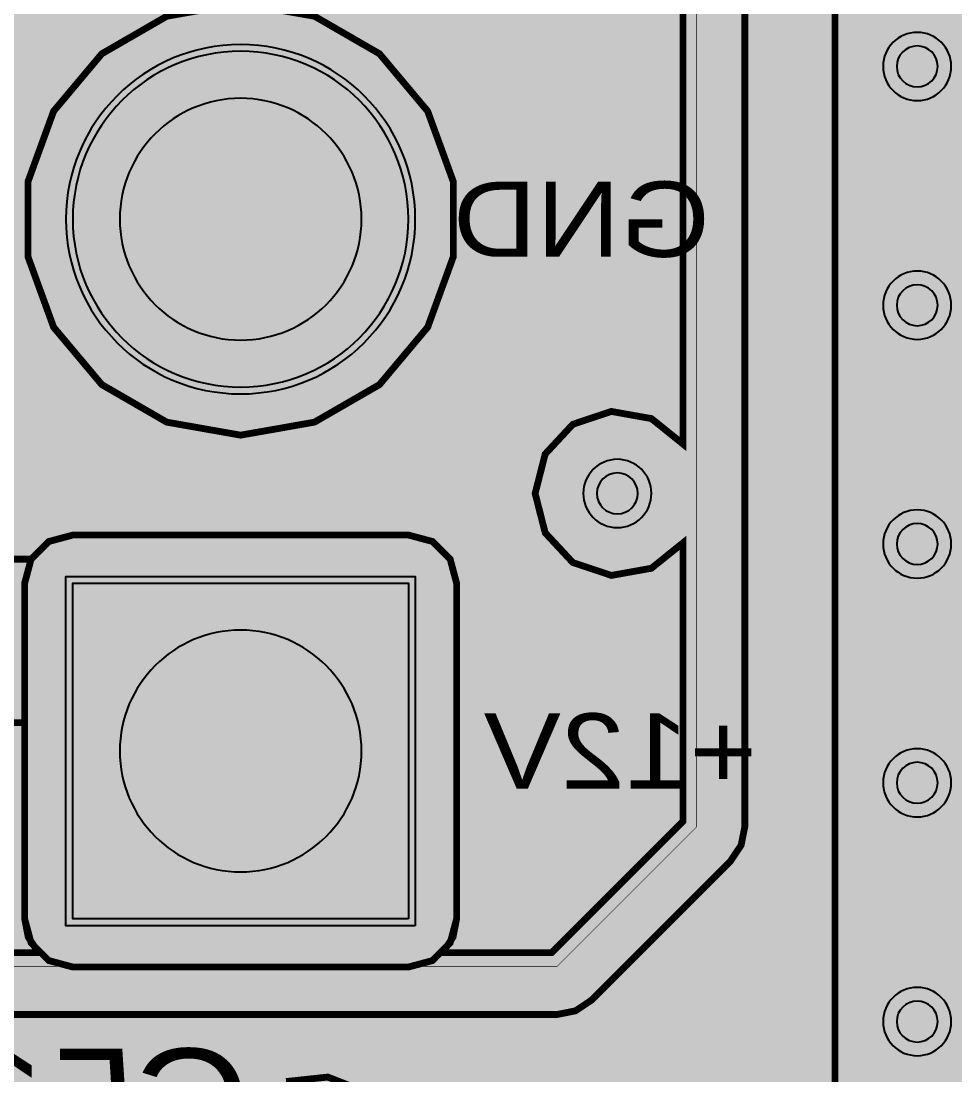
# Model space of a CAD drawing. Header units: millimetres. Extents: x -61 to 56, y -72 to 70.
# Drawn here: x 42.44 to 49.39, y -25.83 to -17.98 of the extents above; entities that cross this region are included whole.
import ezdxf
from ezdxf.enums import TextEntityAlignment as Align

# ---------------------------------------------------------------- set-up
doc = ezdxf.new("R2010")
doc.units = ezdxf.units.MM
doc.header["$MEASUREMENT"] = 0
for name, color, linetype, true_color in [('02GND', 7, 'Continuous', 0x999966), ('03POWER', 7, 'Continuous', 0x008000), ('Bottom-Layer', 7, 'Continuous', 0x0000ff), ('Bottom-Paste-Mask-Layer', 7, 'Continuous', 0x800000), ('Bottom-Silkscreen-Layer', 7, 'Continuous', 0x66cc33), ('Bottom-Solder-Mask-Layer', 7, 'Continuous', 0xaa00ff), ('Hole-Layer', 7, 'Continuous', 0x222222), ('Multi-Layer', 7, 'Continuous', 0xc0c0c0), ('Top-Layer', 7, 'Continuous', 0xff0000), ('Top-Paste-Mask-Layer', 7, 'Continuous', 0x808080), ('Top-Silkscreen-Layer', 7, 'Continuous', 0xffcc00), ('Top-Solder-Mask-Layer', 7, 'Continuous', 0x800080)]:
    doc.layers.add(name, color=color, linetype=linetype, true_color=true_color)
doc.styles.get("Standard").update_dxf_attribs({"font": 'arial.ttf'})

msp = doc.modelspace()

# ---------------------------------------------------------------- hatches: boundary and pattern name
at = {"layer": '02GND'}
for points in [[(-49.642, 52.1533), (49.642, 52.1533), (49.642, -62.142), (-49.642, -62.142)], [(45.6812, -22.17), (45.6332, -21.9909), (45.5022, -21.8599), (45.3231, -21.8119), (42.8231, -21.8119), (42.644, -21.8599), (42.5129, -21.9909), (42.4649, -22.17), (42.4649, -24.67), (42.5129, -24.8491), (42.644, -24.9802), (42.8231, -25.0282), (45.3231, -25.0282), (45.5022, -24.9802), (45.6332, -24.8491), (45.6812, -24.67)]]:
    msp.add_hatch(color=256, dxfattribs=at).paths.add_polyline_path(points)
at = {"layer": '03POWER'}
for points in [[(48.499, -56.0416), (48.5811, -56.3479), (48.8055, -56.572), (49.112, -56.6537), (49.4182, -56.5711), (49.642, -56.3464), (49.642, -62.142), (44.1922, -62.142), (44.3927, -61.9566), (44.4927, -61.7025), (44.4722, -61.4302), (45.1891, -61.7036), (45.9498, -61.8043), (46.7131, -61.7268), (47.438, -61.4754), (48.0854, -61.0636), (48.6204, -60.5136), (49.0141, -59.855), (49.2453, -59.1234), (49.3016, -58.3582), (49.1799, -57.6006), (48.8867, -56.8916), (48.438, -56.2692), (47.8578, -55.7672), (47.1774, -55.4124), (46.4336, -55.2241), (45.6664, -55.2125), (44.9172, -55.378), (44.2264, -55.7119), (43.6312, -56.1961), (43.1637, -56.8045), (42.8491, -57.5043), (42.7044, -58.2579), (42.7374, -59.0244), (42.9463, -59.7627), (43.3198, -60.433), (43.8378, -60.999), (-43.3618, -60.999), (-43.6207, -61.0564), (-43.831, -61.218), (-43.9533, -61.4534), (-43.9644, -61.7184), (-43.8625, -61.9632), (-43.6666, -62.142), (-49.642, -62.142), (-49.642, -56.5819), (-49.4335, -56.7975), (-49.1476, -56.8882), (-48.8529, -56.8322), (-49.1622, -57.5412), (-49.2982, -58.3027), (-49.2534, -59.075), (-49.0303, -59.8157), (-48.6412, -60.4842), (-48.1072, -61.0439), (-47.4578, -61.4642), (-46.7284, -61.722), (-45.9591, -61.8032), (-45.1921, -61.7032), (-44.4692, -61.4277), (-43.8302, -60.9917), (-43.3101, -60.4191), (-42.9374, -59.7413), (-42.7325, -58.9953), (-42.7065, -58.2222), (-42.8611, -57.4642), (-43.1876, -56.763), (-43.6682, -56.1568), (-44.2766, -55.679), (-44.9793, -55.3557), (-45.738, -55.2047), (-46.511, -55.2341), (-47.256, -55.4425), (-47.9321, -55.8184), (-48.5023, -56.3411), (-48.4998, -56.3091), (-48.499, -56.2771), (-48.499, 51.315), (-19.4026, 51.315), (-19.6295, 51.1437), (-19.7546, 50.8885), (-19.7509, 50.6043), (-19.6192, 50.3524), (-19.388, 50.1871), (-19.6578, 49.9772), (-19.7729, 49.6553), (-19.6975, 49.3219), (-19.4552, 49.0809), (-19.6839, 48.8583), (-19.7695, 48.5508), (-19.6886, 48.242), (-19.4633, 48.0159), (-19.1548, 47.934), (-18.847, 48.0185), (-18.6236, 48.2465), (-18.5453, 48.5559), (-18.6335, 48.8627), (-18.8641, 49.0834), (-18.625, 49.3243), (-18.5509, 49.6555), (-18.6646, 49.9752), (-18.9312, 50.1853), (-18.6981, 50.3494), (-18.5646, 50.6015), (-18.5597, 50.8866), (-18.6846, 51.143), (-18.9121, 51.315), (48.4255, 51.315), (48.499, 51.2415)], [(35.3571, 0.9427), (35.4039, 0.7079), (35.5372, 0.509), (35.7366, 0.3765), (35.7366, -11.2003), (35.6918, -11.329), (35.6766, -11.4645), (35.6918, -11.6), (35.7366, -11.7288), (35.7366, -14.3101), (35.5039, -14.4334), (35.3445, -14.6429), (35.2879, -14.9), (35.3445, -15.1571), (35.5039, -15.3667), (35.7366, -15.4899), (35.7366, -21.4084), (35.6384, -21.5872), (35.6044, -21.7883), (35.6384, -21.9894), (35.7366, -22.1681), (35.7366, -24.2526), (35.7638, -24.3897), (35.8415, -24.5059), (36.6125, -25.2769), (36.7287, -25.3545), (36.8657, -25.3818), (46.4297, -25.3818), (46.5667, -25.3545), (46.6829, -25.2769), (47.7225, -24.2373), (47.8001, -24.1211), (47.8274, -23.9841), (47.8274, -4.6044), (48.1977, -4.1225), (48.208, -4.1061), (48.2151, -4.0881), (48.4641, -3.2311), (48.4674, -3.215), (48.4682, -3.1986), (48.4502, -2.6456), (48.4491, -2.6337), (48.4467, -2.622), (48.28, -2.0004), (48.4385, -1.4257), (48.4408, -1.4152), (48.442, -1.4046), (48.474, -0.9026), (48.4739, -0.888), (48.4718, -0.8735), (48.2794, -0.0028), (48.4385, 0.5743), (48.4408, 0.5846), (48.442, 0.5951), (48.475, 1.0921), (48.4749, 1.1069), (48.4728, 1.1215), (48.2793, 1.9976), (48.4467, 2.622), (48.4491, 2.6337), (48.4502, 2.6456), (48.4682, 3.1936), (48.4677, 3.2071), (48.4656, 3.2205), (48.3186, 3.8555), (48.3146, 3.8687), (48.3089, 3.8812), (47.9592, 4.5333), (47.9542, 6.8042), (47.9539, 6.8118), (47.9531, 6.8193), (47.8841, 7.2833), (47.8808, 7.2981), (47.8754, 7.3122), (47.8274, 7.4148), (47.8274, 12.9579), (47.8001, 13.095), (47.7225, 13.2112), (47.3097, 13.6239), (47.4692, 13.8985), (47.4697, 14.216), (47.3111, 14.491), (47.036, 14.6496), (46.7185, 14.6491), (46.444, 14.4896), (44.471, 16.4627), (44.3548, 16.5403), (44.2177, 16.5676), (42.2211, 16.5676), (42.4508, 16.9506), (42.5537, 17.3852), (42.5203, 17.8306), (42.3536, 18.2449), (42.0694, 18.5894), (42.3226, 18.8224), (42.4101, 19.1553), (42.3041, 19.4828), (42.0382, 19.7013), (41.6964, 19.7418), (41.3868, 19.5914), (41.2073, 19.2978), (41.2146, 18.9537), (40.7306, 18.9106), (40.2877, 18.7109), (39.935, 18.3768), (39.7116, 17.9454), (39.6424, 17.4646), (39.7349, 16.9876), (39.979, 16.5676), (36.3921, 16.5676), (36.2551, 16.5403), (36.1389, 16.4627), (35.8415, 16.1653), (35.7638, 16.0491), (35.7366, 15.912), (35.7366, 2.5391), (35.7002, 2.422), (35.6879, 2.3), (35.7002, 2.178), (35.7366, 2.0609), (35.7366, 1.5089), (35.5372, 1.3764), (35.4039, 1.1775)], [(36.4622, -7.15), (36.3917, -6.8647), (36.1963, -6.6452), (36.1963, 0.3742), (36.3984, 0.5062), (36.5338, 0.7061), (36.5814, 0.9427), (36.5338, 1.1793), (36.3984, 1.3792), (36.1963, 1.5112), (36.1963, 1.6967), (36.4869, 1.7171), (36.7352, 1.8694), (36.8849, 2.1193), (37.129, 1.9012), (37.4505, 1.8399), (37.7576, 1.9531), (37.9625, 2.2084), (38.0066, 2.5327), (37.8773, 2.8334), (37.6115, 3.0245), (37.2853, 3.0513), (36.9919, 2.9062), (36.8152, 2.6307), (36.6507, 2.8018), (36.4335, 2.8974), (36.1963, 2.9033), (36.1963, 8.6583), (36.4233, 8.4417), (36.7279, 8.3661), (37.0298, 8.4513), (37.2499, 8.6749), (37.3304, 8.9782), (37.2499, 9.2814), (37.0298, 9.505), (36.7279, 9.5902), (36.4233, 9.5146), (36.1963, 9.298), (36.1963, 13.7383), (36.4233, 13.5217), (36.7279, 13.4461), (37.0298, 13.5313), (37.2499, 13.7549), (37.3304, 14.0582), (37.2499, 14.3615), (37.0298, 14.5851), (36.7279, 14.6702), (36.4233, 14.5946), (36.1963, 14.378), (36.1963, 15.8699), (36.4342, 16.1078), (40.6665, 16.1078), (40.8808, 16.0585), (41.1001, 16.0419), (41.3194, 16.0585), (41.5337, 16.1078), (44.1756, 16.1078), (46.2676, 14.0159), (46.3553, 13.74), (46.56, 13.5352), (46.836, 13.4475), (47.3676, 12.9158), (47.3676, 8.0991), (47.0496, 8.4497), (46.9147, 9.045), (46.9098, 9.0607), (46.9025, 9.0754), (46.6695, 9.4654), (46.659, 9.48), (46.6462, 9.4925), (46.2052, 9.8545), (46.1904, 9.8647), (46.1741, 9.8721), (45.7451, 10.0251), (45.7278, 10.0296), (45.7101, 10.0312), (43.7901, 10.0312), (43.7723, 10.0296), (43.755, 10.0251), (43.327, 9.8721), (43.3126, 9.8656), (43.2992, 9.8571), (42.8415, 9.5106), (42.153, 9.31), (42.1354, 9.3031), (42.1193, 9.2931), (41.5948, 8.8968), (40.8035, 8.6712), (40.7925, 8.6673), (40.782, 8.6623), (40.385, 8.4443), (40.3705, 8.4348), (40.3579, 8.4229), (39.8749, 7.8899), (39.8627, 7.8734), (39.8539, 7.8549), (39.6028, 7.1475), (39.3052, 6.7283), (39.2976, 6.7159), (39.2918, 6.7025), (39.1328, 6.2495), (39.1284, 6.2324), (39.1269, 6.2148), (39.1289, 5.0708), (39.1305, 5.0531), (39.135, 5.0359), (39.292, 4.5969), (39.2969, 4.5854), (39.3032, 4.5746), (39.6161, 4.1013), (39.693, 3.7287), (39.6026, 3.2285), (39.601, 3.2146), (39.6014, 3.2006), (39.6514, 2.6476), (39.6535, 2.6339), (39.6575, 2.6205), (39.8005, 2.2385), (39.8071, 2.2244), (39.8156, 2.2114), (40.2421, 1.6589), (40.2684, 1.5513), (40.1836, 1.395), (39.7289, 1.2159), (39.7166, 1.2101), (39.7051, 1.2027), (39.3631, 0.9497), (39.3481, 0.9362), (39.336, 0.92), (38.958, 0.296), (38.9475, 0.2725), (38.9431, 0.2471), (38.8841, -0.9489), (38.8845, -0.9644), (38.8872, -0.9798), (38.9962, -1.4068), (39.0011, -1.4213), (39.008, -1.435), (39.236, -1.811), (39.2466, -1.8255), (39.2595, -1.8379), (39.7145, -2.2069), (39.7314, -2.2181), (39.7501, -2.2257), (40.4445, -2.4343), (41.4672, -3.4374), (41.4761, -3.4451), (41.4858, -3.4519), (41.9078, -3.7099), (41.9219, -3.7171), (41.937, -3.7221), (42.424, -3.8431), (42.4349, -3.8452), (42.4459, -3.8461), (43.7795, -3.8866), (44.4004, -4.724), (44.4136, -4.7386), (44.4292, -4.7505), (45.2352, -5.2505), (45.2519, -5.2589), (45.2698, -5.2642), (45.9488, -5.3992), (45.9633, -5.401), (45.9779, -5.4008), (46.5759, -5.3498), (46.5895, -5.3477), (46.6027, -5.3439), (47.1717, -5.1369), (47.1841, -5.1314), (47.1957, -5.1244), (47.3676, -5.0043), (47.3676, -5.8942), (47.1318, -5.7047), (46.8339, -5.6513), (46.5469, -5.7471), (46.3409, -5.9687), (46.2661, -6.2619), (46.3409, -6.5551), (46.5469, -6.7766), (46.8339, -6.8724), (47.1318, -6.819), (47.3676, -6.6296), (47.3676, -10.9742), (47.1318, -10.7847), (46.8339, -10.7313), (46.5469, -10.8271), (46.3409, -11.0487), (46.2661, -11.3419), (46.3409, -11.6351), (46.5469, -11.8566), (46.8339, -11.9524), (47.1318, -11.8991), (47.3676, -11.7096), (47.3676, -16.0542), (47.1318, -15.8647), (46.8339, -15.8114), (46.5469, -15.9072), (46.3409, -16.1287), (46.2661, -16.4219), (46.3409, -16.7151), (46.5469, -16.9366), (46.8339, -17.0324), (47.1318, -16.9791), (47.3676, -16.7896), (47.3676, -21.1342), (47.1318, -20.9447), (46.8339, -20.8914), (46.5469, -20.9872), (46.3409, -21.2087), (46.2661, -21.5019), (46.3409, -21.7951), (46.5469, -22.0166), (46.8339, -22.1124), (47.1318, -22.0591), (47.3676, -21.8696), (47.3676, -23.942), (46.3876, -24.922), (45.5776, -24.922), (45.6543, -24.8063), (45.6812, -24.67), (45.6812, -22.17), (45.6332, -21.9909), (45.5022, -21.8599), (45.3231, -21.8119), (42.8231, -21.8119), (42.644, -21.8599), (42.5129, -21.9909), (42.4649, -22.17), (42.4649, -24.67), (42.4919, -24.8063), (42.5686, -24.922), (36.9078, -24.922), (36.1963, -24.2105), (36.1963, -23.4773), (36.5223, -23.4999), (36.8135, -23.3514), (36.9869, -23.0744), (36.9929, -22.7476), (36.83, -22.4643), (36.5445, -22.3052), (36.7585, -22.0729), (36.8283, -21.7649), (36.7352, -21.463), (36.504, -21.2478), (36.1963, -21.1765), (36.1963, -15.4357), (36.4274, -15.211), (36.5122, -14.9), (36.4274, -14.5891), (36.1963, -14.3643), (36.1963, -12.0697), (36.5398, -12.0228), (36.8027, -11.797), (36.9009, -11.4645), (36.8027, -11.1321), (36.5398, -10.9062), (36.1963, -10.8594), (36.1963, -7.6548), (36.3917, -7.4353)], [(44.0731, -21.068), (44.6231, -20.9711), (45.1068, -20.6918), (45.4658, -20.264), (45.6568, -19.7391), (45.6568, -19.1806), (45.4658, -18.6558), (45.1068, -18.228), (44.6231, -17.9487), (44.0731, -17.8518), (43.5231, -17.9487), (43.0394, -18.228), (42.6804, -18.6558), (42.4894, -19.1806), (42.4894, -19.7391), (42.6804, -20.264), (43.0394, -20.6918), (43.5231, -20.9711)]]:
    msp.add_hatch(color=256, dxfattribs=at).paths.add_polyline_path(points)
at = {"layer": 'Bottom-Layer'}
for points in [[(-49.642, -62.142), (-49.642, 52.1533), (49.642, 52.1533), (49.642, -62.142)], [(42.8231, -19.4599, 1), (45.3231, -19.4599, 1)], [(45.6812, -22.17), (45.6332, -21.9909), (45.5022, -21.8599), (45.3231, -21.8119), (42.8231, -21.8119), (42.644, -21.8599), (42.5129, -21.9909), (42.4649, -22.17), (42.4649, -24.67), (42.5129, -24.8491), (42.644, -24.9802), (42.8231, -25.0282), (45.3231, -25.0282), (45.5022, -24.9802), (45.6332, -24.8491), (45.6812, -24.67)], [(45.3231, -24.67), (42.8231, -24.67), (42.8231, -22.17), (45.3231, -22.17)]]:
    msp.add_hatch(color=256, dxfattribs=at).paths.add_polyline_path(points)
at = {"layer": 'Bottom-Paste-Mask-Layer'}
for points in [[(42.8231, -19.4599, 1), (45.3231, -19.4599, 1)], [(45.3231, -24.67), (42.8231, -24.67), (42.8231, -22.17), (45.3231, -22.17)]]:
    msp.add_hatch(color=256, dxfattribs=at).paths.add_polyline_path(points)
at = {"layer": 'Bottom-Solder-Mask-Layer'}
for points in [[(42.7723, -19.4599, 1), (45.3739, -19.4599, 1)], [(45.3739, -24.7208), (42.7723, -24.7208), (42.7723, -22.1192), (45.3739, -22.1192)]]:
    msp.add_hatch(color=256, dxfattribs=at).paths.add_polyline_path(points)
at = {"layer": 'Hole-Layer'}
for points in [[(43.1731, -19.4599, 1), (44.9731, -19.4599, 1)], [(43.1731, -23.42, 1), (44.9731, -23.42, 1)]]:
    msp.add_hatch(color=256, dxfattribs=at).paths.add_polyline_path(points)
at = {"layer": 'Multi-Layer'}
for points in [[(42.8231, -19.4599, 1), (45.3231, -19.4599, 1)], [(42.8231, -19.4599, 1), (45.3231, -19.4599, 1)], [(42.8231, -19.4599, 1), (45.3231, -19.4599, 1)], [(45.3231, -24.67), (42.8231, -24.67), (42.8231, -22.17), (45.3231, -22.17)], [(45.3231, -24.67), (42.8231, -24.67), (42.8231, -22.17), (45.3231, -22.17)], [(45.3231, -24.67), (42.8231, -24.67), (42.8231, -22.17), (45.3231, -22.17)]]:
    msp.add_hatch(color=256, dxfattribs=at).paths.add_polyline_path(points)
at = {"layer": 'Top-Layer'}
for points in [[(-49.642, -62.142), (-49.642, 52.1533), (49.642, 52.1533), (49.642, -62.142)], [(42.8231, -19.4599, 1), (45.3231, -19.4599, 1)], [(41.4369, -33.197), (41.4369, -33.5001), (41.5172, -33.8151), (41.7385, -34.0532), (42.0468, -34.1564), (42.3668, -34.0995), (42.2886, -34.3721), (42.3416, -34.6507), (42.5145, -34.8755), (42.7701, -34.9983), (43.0537, -34.9926), (43.3043, -34.8598), (44.7001, -34.8598), (44.876, -34.8248), (45.0252, -34.7252), (45.6455, -34.1048), (45.9633, -34.1556), (46.2672, -34.0496), (46.4845, -33.8122), (46.5632, -33.5001), (46.5632, -32.5001), (46.476, -32.1726), (46.2375, -31.932), (45.9108, -31.8419), (45.8435, -31.5182), (45.6175, -31.2767), (45.299, -31.1879), (44.9807, -31.2778), (44.7557, -31.5202), (44.6895, -31.8442), (44.6407, -31.8419), (44.5918, -31.8433), (44.4698, -31.6075), (44.2593, -31.4455), (44.0001, -31.3879), (43.7409, -31.4455), (43.5304, -31.6075), (43.4083, -31.8433), (43.3818, -31.8421), (43.3552, -31.842), (43.1257, -31.5817), (42.7915, -31.488), (42.4601, -31.591), (42.238, -31.8576), (42.0413, -31.8441), (41.8495, -31.8895), (40.2082, -30.2482), (40.2082, -24.8813), (40.5145, -24.9014), (40.7919, -24.7703), (40.7919, -26.3001), (40.8382, -26.5328), (40.9701, -26.7301), (40.972, -26.732), (40.7116, -26.9312), (40.5913, -27.2362), (40.6457, -27.5595), (40.8591, -27.8084), (40.8669, -27.8169), (40.875, -27.8251), (41.575, -28.5251), (41.7241, -28.6248), (41.9001, -28.6598), (42.3001, -28.6598), (42.476, -28.6248), (42.6252, -28.5251), (43.0647, -28.0856), (43.3458, -28.1579), (43.6307, -28.1022), (43.8639, -27.9294), (44.0001, -27.673), (44.1514, -27.9464), (44.4117, -28.1191), (44.7224, -28.1524), (45.0133, -28.0387), (45.2191, -27.8036), (45.2932, -27.5001), (45.2932, -26.5001), (45.2191, -26.1966), (45.0133, -25.9615), (44.7224, -25.8477), (44.4117, -25.881), (44.1514, -26.0537), (44.0001, -26.3271), (43.8293, -26.0335), (43.5349, -25.8642), (43.1953, -25.8642), (42.9009, -26.0335), (42.7301, -26.3271), (42.5789, -26.0538), (42.3187, -25.8811), (42.0082, -25.8477), (42.0082, -24.3699), (41.9739, -24.0869), (41.8151, -23.85), (41.9927, -23.5536), (41.9814, -23.2082), (42.4649, -23.2082), (42.4649, -24.67), (42.5129, -24.8491), (42.644, -24.9802), (42.8231, -25.0282), (45.3231, -25.0282), (45.5022, -24.9802), (45.6332, -24.8491), (45.6812, -24.67), (45.6812, -22.17), (45.6332, -21.9909), (45.5022, -21.8599), (45.3231, -21.8119), (42.8231, -21.8119), (42.6435, -21.8601), (42.5124, -21.9919), (40.1001, -21.9919), (39.8674, -22.0382), (39.6701, -22.17), (39.1701, -22.67), (39.0382, -22.8673), (38.9919, -23.1), (38.9919, -30.5001), (39.0382, -30.7328), (39.1701, -30.9301)], [(45.3231, -24.67), (42.8231, -24.67), (42.8231, -22.17), (45.3231, -22.17)]]:
    msp.add_hatch(color=256, dxfattribs=at).paths.add_polyline_path(points)
at = {"layer": 'Top-Paste-Mask-Layer'}
for points in [[(42.8231, -19.4599, 1), (45.3231, -19.4599, 1)], [(45.3231, -24.67), (42.8231, -24.67), (42.8231, -22.17), (45.3231, -22.17)]]:
    msp.add_hatch(color=256, dxfattribs=at).paths.add_polyline_path(points)
at = {"layer": 'Top-Solder-Mask-Layer'}
for points in [[(42.7723, -19.4599, 1), (45.3739, -19.4599, 1)], [(45.3739, -24.7208), (42.7723, -24.7208), (42.7723, -22.1192), (45.3739, -22.1192)]]:
    msp.add_hatch(color=256, dxfattribs=at).paths.add_polyline_path(points)

# ---------------------------------------------------------------- linework, layer by layer
at = {"layer": '02GND', "const_width": 0.0508}
msp.add_lwpolyline([(45.6812, -22.17), (45.6332, -21.9909), (45.5022, -21.8599), (45.3231, -21.8119), (42.8231, -21.8119), (42.644, -21.8599), (42.5129, -21.9909), (42.4649, -22.17), (42.4649, -24.67), (42.5129, -24.8491), (42.644, -24.9802), (42.8231, -25.0282), (45.3231, -25.0282), (45.5022, -24.9802), (45.6332, -24.8491), (45.6812, -24.67)], close=True, dxfattribs=at)
at = {"layer": '03POWER'}
for points, const_width in [([(48.499, 51.2415), (48.499, -56.0416)], 0.0508), ([(35.7366, -15.4899), (35.7366, -21.4084), (35.6384, -21.5872), (35.6044, -21.7883), (35.6384, -21.9894), (35.7366, -22.1681), (35.7366, -24.2526), (35.7638, -24.3897), (35.8415, -24.5059), (36.6125, -25.2769), (36.7287, -25.3545), (36.8657, -25.3818), (46.4297, -25.3818), (46.5667, -25.3545), (46.6829, -25.2769), (47.7225, -24.2373), (47.8001, -24.1211), (47.8274, -23.9841), (47.8274, -4.6044)], 0.0508), ([(49.1111, -18.3225), (49.1111, -16.5445)], 0.508), ([(47.3676, -16.7896), (47.3676, -21.1342), (47.1318, -20.9447), (46.8339, -20.8914), (46.5469, -20.9872), (46.3409, -21.2087), (46.2661, -21.5019), (46.3409, -21.7951), (46.5469, -22.0166), (46.8339, -22.1124), (47.1318, -22.0591), (47.3676, -21.8696), (47.3676, -23.942), (46.3876, -24.922), (45.5776, -24.922), (45.6543, -24.8063), (45.6812, -24.67), (45.6812, -22.17), (45.6332, -21.9909), (45.5022, -21.8599), (45.3231, -21.8119), (42.8231, -21.8119), (42.644, -21.8599), (42.5129, -21.9909), (42.4649, -22.17), (42.4649, -24.67), (42.4919, -24.8063), (42.5686, -24.922), (36.9078, -24.922)], 0.0508), ([(49.1111, -20.1005), (49.1111, -18.3225)], 0.508), ([(49.1111, -21.8785), (49.1111, -20.1005)], 0.508), ([(49.1111, -23.6565), (49.1111, -21.8785)], 0.508), ([(49.1111, -25.4345), (49.1111, -23.6565)], 0.508), ([(49.1111, -27.2125), (49.1111, -25.4345)], 0.508)]:
    msp.add_lwpolyline(points, dxfattribs=dict(at, const_width=const_width))
for points, const_width in [([(36.0947, 15.912), (36.3921, 16.2094), (44.2177, 16.2094), (47.4692, 12.9579), (47.4692, -23.9841), (46.4297, -25.0236), (36.8657, -25.0236), (36.0947, -24.2526)], 0.00508), ([(44.0731, -21.068), (44.6231, -20.9711), (45.1068, -20.6918), (45.4658, -20.264), (45.6568, -19.7391), (45.6568, -19.1806), (45.4658, -18.6558), (45.1068, -18.228), (44.6231, -17.9487), (44.0731, -17.8518), (43.5231, -17.9487), (43.0394, -18.228), (42.6804, -18.6558), (42.4894, -19.1806), (42.4894, -19.7391), (42.6804, -20.264), (43.0394, -20.6918), (43.5231, -20.9711)], 0.0508)]:
    msp.add_lwpolyline(points, close=True, dxfattribs=dict(at, const_width=const_width))
at = {"layer": 'Bottom-Layer'}
msp.add_lwpolyline([(42.8231, -19.4599, 1), (45.3231, -19.4599), (45.3231, -19.4599, 1), (42.8231, -19.4599)], format="xyb", dxfattribs=at)
at = {"layer": 'Bottom-Layer', "const_width": 0.0508}
msp.add_lwpolyline([(45.6812, -22.17), (45.6332, -21.9909), (45.5022, -21.8599), (45.3231, -21.8119), (42.8231, -21.8119), (42.644, -21.8599), (42.5129, -21.9909), (42.4649, -22.17), (42.4649, -24.67), (42.5129, -24.8491), (42.644, -24.9802), (42.8231, -25.0282), (45.3231, -25.0282), (45.5022, -24.9802), (45.6332, -24.8491), (45.6812, -24.67)], close=True, dxfattribs=at)
at = {"layer": 'Bottom-Layer'}
msp.add_lwpolyline([(45.3231, -24.67), (42.8231, -24.67), (42.8231, -22.17), (45.3231, -22.17)], close=True, dxfattribs=at)
at = {"layer": 'Bottom-Paste-Mask-Layer'}
msp.add_lwpolyline([(42.8231, -19.4599, 1), (45.3231, -19.4599), (45.3231, -19.4599, 1), (42.8231, -19.4599)], format="xyb", dxfattribs=at)
msp.add_lwpolyline([(45.3231, -24.67), (42.8231, -24.67), (42.8231, -22.17), (45.3231, -22.17)], close=True, dxfattribs=at)
at = {"layer": 'Bottom-Solder-Mask-Layer'}
msp.add_lwpolyline([(42.7723, -19.4599, 1), (45.3739, -19.4599, 1)], format="xyb", close=True, dxfattribs=at)
msp.add_lwpolyline([(45.3739, -24.7208), (42.7723, -24.7208), (42.7723, -22.1192), (45.3739, -22.1192)], close=True, dxfattribs=at)
at = {"layer": 'Hole-Layer'}
for points in [[(48.9586, -18.3225, 1), (49.2636, -18.3225, 1)], [(48.9586, -20.1005, 1), (49.2636, -20.1005, 1)], [(46.7257, -21.5019, 1), (47.0307, -21.5019, 1)], [(48.9586, -21.8785, 1), (49.2636, -21.8785, 1)], [(48.9586, -23.6565, 1), (49.2636, -23.6565, 1)], [(48.9586, -25.4345, 1), (49.2636, -25.4345, 1)]]:
    msp.add_lwpolyline(points, format="xyb", close=True, dxfattribs=at)
for points in [[(43.1731, -19.4599, 1), (44.9731, -19.4599), (44.9731, -19.4599, 1), (43.1731, -19.4599)], [(43.1731, -23.42, 1), (44.9731, -23.42), (44.9731, -23.42, 1), (43.1731, -23.42)]]:
    msp.add_lwpolyline(points, format="xyb", dxfattribs=at)
at = {"layer": 'Multi-Layer'}
for points in [[(48.8571, -18.3225, 1), (49.3651, -18.3225, 1)], [(48.8571, -20.1005, 1), (49.3651, -20.1005, 1)], [(46.6242, -21.5019, 1), (47.1322, -21.5019, 1)], [(48.8571, -21.8785, 1), (49.3651, -21.8785, 1)], [(48.8571, -23.6565, 1), (49.3651, -23.6565, 1)], [(48.8571, -25.4345, 1), (49.3651, -25.4345, 1)]]:
    msp.add_lwpolyline(points, format="xyb", close=True, dxfattribs=at)
msp.add_lwpolyline([(42.8231, -19.4599, 1), (45.3231, -19.4599), (45.3231, -19.4599, 1), (42.8231, -19.4599)], format="xyb", dxfattribs=at)
msp.add_lwpolyline([(42.8231, -19.4599, 1), (45.3231, -19.4599), (45.3231, -19.4599, 1), (42.8231, -19.4599)], format="xyb", dxfattribs=at)
msp.add_lwpolyline([(42.8231, -19.4599, 1), (45.3231, -19.4599), (45.3231, -19.4599, 1), (42.8231, -19.4599)], format="xyb", dxfattribs=at)
msp.add_lwpolyline([(45.3231, -24.67), (42.8231, -24.67), (42.8231, -22.17), (45.3231, -22.17)], close=True, dxfattribs=at)
msp.add_lwpolyline([(45.3231, -24.67), (42.8231, -24.67), (42.8231, -22.17), (45.3231, -22.17)], close=True, dxfattribs=at)
msp.add_lwpolyline([(45.3231, -24.67), (42.8231, -24.67), (42.8231, -22.17), (45.3231, -22.17)], close=True, dxfattribs=at)
at = {"layer": 'Top-Layer'}
msp.add_lwpolyline([(42.8231, -19.4599, 1), (45.3231, -19.4599), (45.3231, -19.4599, 1), (42.8231, -19.4599)], format="xyb", dxfattribs=at)
for points, const_width in [([(41.9814, -23.2082), (42.4649, -23.2082), (42.4649, -24.67), (42.5129, -24.8491), (42.644, -24.9802), (42.8231, -25.0282), (45.3231, -25.0282), (45.5022, -24.9802), (45.6332, -24.8491), (45.6812, -24.67), (45.6812, -22.17), (45.6332, -21.9909), (45.5022, -21.8599), (45.3231, -21.8119), (42.8231, -21.8119), (42.6435, -21.8601), (42.5124, -21.9919), (40.1001, -21.9919)], 0.0508), ([(40.1001, -22.6), (43.3001, -22.6)], 0.5), ([(43.3001, -22.6), (44.1001, -23.4)], 0.5), ([(45.0133, -25.9615), (44.7224, -25.8477), (44.4117, -25.881)], 0.0508)]:
    msp.add_lwpolyline(points, dxfattribs=dict(at, const_width=const_width))
msp.add_lwpolyline([(45.3231, -24.67), (42.8231, -24.67), (42.8231, -22.17), (45.3231, -22.17)], close=True, dxfattribs=at)
at = {"layer": 'Top-Paste-Mask-Layer'}
msp.add_lwpolyline([(42.8231, -19.4599, 1), (45.3231, -19.4599), (45.3231, -19.4599, 1), (42.8231, -19.4599)], format="xyb", dxfattribs=at)
msp.add_lwpolyline([(45.3231, -24.67), (42.8231, -24.67), (42.8231, -22.17), (45.3231, -22.17)], close=True, dxfattribs=at)
at = {"layer": 'Top-Silkscreen-Layer', "const_width": 0.254}
for points in [[(48.8731, -25.37), (48.8731, -5.63)], [(48.8731, -25.37), (48.8731, -5.63)], [(42.0731, -25.37), (48.8731, -25.37)], [(42.0731, -25.37), (48.8731, -25.37)]]:
    msp.add_lwpolyline(points, dxfattribs=at)
at = {"layer": 'Top-Solder-Mask-Layer'}
msp.add_lwpolyline([(42.7723, -19.4599, 1), (45.3739, -19.4599, 1)], format="xyb", close=True, dxfattribs=at)
msp.add_lwpolyline([(45.3739, -24.7208), (42.7723, -24.7208), (42.7723, -22.1192), (45.3739, -22.1192)], close=True, dxfattribs=at)

# ---------------------------------------------------------------- texts
at = {"layer": 'Bottom-Silkscreen-Layer', "text_generation_flag": 2, "width": 1.1}
for s, height, p in [('GND', 0.56, (46.6121, -19.46)), ('+12V', 0.56, (46.9001, -23.42)), ('C51', 0.77, (43.0591, -26.0211))]:
    msp.add_text(s, height=height, dxfattribs=at).set_placement(p, align=Align.MIDDLE_CENTER)

doc.saveas('drawing.dxf')
